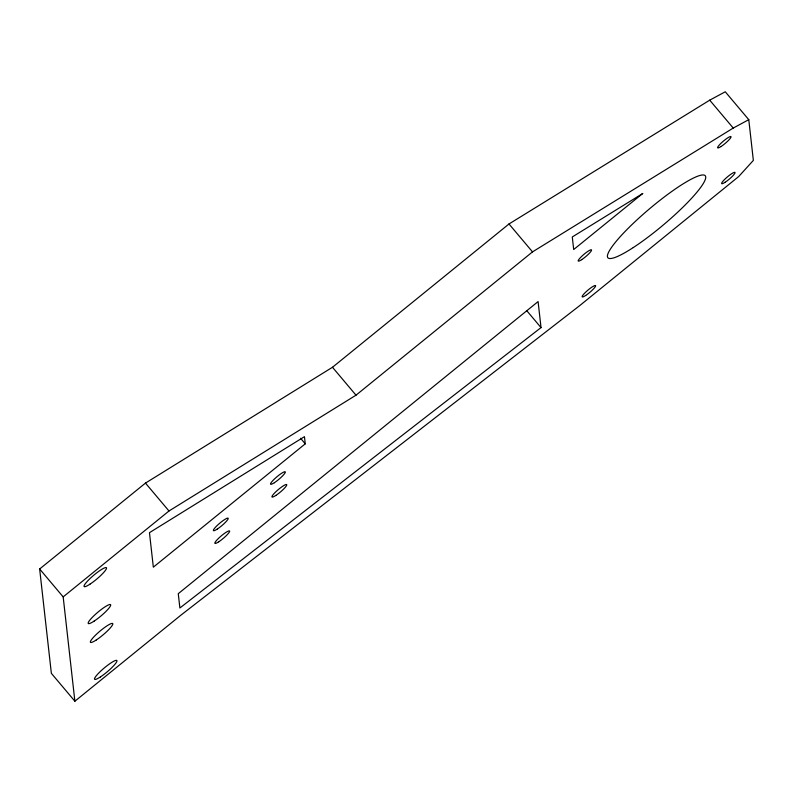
<?xml version="1.0" encoding="UTF-8"?>
<svg xmlns="http://www.w3.org/2000/svg" width="793" height="793" viewBox="0 0 793 793"><rect width="100%" height="100%" fill="white"/><g stroke="black" fill="none" stroke-linecap="round" stroke-linejoin="round"><path stroke-width="1.19" d="M39.65 568.997L145.466 483.096L332.485 367.268L508.997 223.973L709.715 100.166L725.258 91.78L748.78 119.674L753.35 160.414L738.67 176.561L579.98 305.394L180.705 615.318L74.879 701.22L51.357 673.326L39.65 568.997L63.172 596.891L74.879 701.22M63.172 596.891L168.988 510.989L356.007 395.182L532.519 251.877L733.238 128.06L748.78 119.674M305.255 443.832L153.336 567.173L149.461 532.668L304.453 436.665L305.255 443.832L300.557 438.251M541.024 327.598L179.882 607.993L178.266 593.679L538.09 301.578L541.024 327.598L526.909 310.866M709.715 100.166L733.238 128.06M508.997 223.973L532.519 251.877M332.485 367.268L356.007 395.182M145.466 483.096L168.988 510.989M642.697 193.522L573.696 249.527L572.278 236.958L642.697 193.522M94.109 621.127A14.571 2.429 -40.1 0 0 110.703 604.93A14.571 2.429 -40.1 0 0 93.544 616.121A14.571 2.429 -40.1 0 0 94.109 621.127M581.705 259.648A8.673 1.447 -40.1 0 0 591.578 250.003A8.673 1.447 -40.1 0 0 581.368 256.664A8.673 1.447 -40.1 0 0 581.705 259.648M96.24 640.001A14.571 2.429 -40.1 0 0 112.834 623.813A14.571 2.429 -40.1 0 0 95.685 635.005A14.571 2.429 -40.1 0 0 96.24 640.001M100.384 676.954A14.571 2.429 -40.1 0 0 116.977 660.757A14.571 2.429 -40.1 0 0 99.829 671.958A14.571 2.429 -40.1 0 0 100.384 676.954M218.709 541.827A9.625 1.606 -40.1 0 0 229.663 531.132A9.625 1.606 -40.1 0 0 218.343 538.526A9.625 1.606 -40.1 0 0 218.709 541.827M633.27 247.555A63.628 10.616 -40.1 0 0 705.701 176.849A63.628 10.616 -40.1 0 0 630.812 225.718A63.628 10.616 -40.1 0 0 633.27 247.555M585.69 295.462A8.743 1.457 -40.1 0 0 595.642 285.748A8.743 1.457 -40.1 0 0 585.353 292.458A8.743 1.457 -40.1 0 0 585.69 295.462M725.139 182.261A8.743 1.467 -40.1 0 0 735.081 172.547A8.743 1.467 -40.1 0 0 724.782 179.268A8.743 1.467 -40.1 0 0 725.139 182.261M721.115 146.477A8.743 1.467 -40.1 0 0 731.067 136.753A8.743 1.467 -40.1 0 0 720.787 143.454A8.743 1.467 -40.1 0 0 721.115 146.477M89.966 584.173A14.571 2.429 -40.1 0 0 106.549 567.976A14.571 2.429 -40.1 0 0 89.401 579.168A14.571 2.429 -40.1 0 0 89.966 584.173M217.282 529.07A9.625 1.606 -40.1 0 0 228.235 518.374A9.625 1.606 -40.1 0 0 216.905 525.769A9.625 1.606 -40.1 0 0 217.282 529.07M274.398 482.689A9.625 1.606 -40.1 0 0 285.351 471.994A9.625 1.606 -40.1 0 0 274.031 479.388A9.625 1.606 -40.1 0 0 274.398 482.689M275.835 495.447A9.625 1.606 -40.1 0 0 286.788 484.751A9.625 1.606 -40.1 0 0 275.458 492.146A9.625 1.606 -40.1 0 0 275.835 495.447"/></g></svg>
